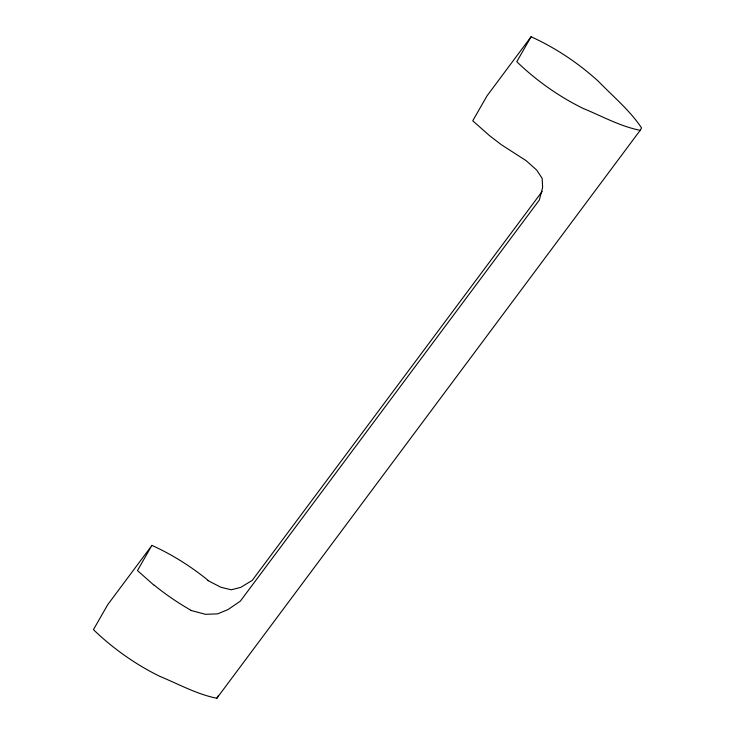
<?xml version="1.0" encoding="UTF-8"?>
<svg xmlns="http://www.w3.org/2000/svg" width="735" height="735" viewBox="0 0 735 735"><rect width="100%" height="100%" fill="white"/><g stroke="black" fill="none" stroke-linecap="round" stroke-linejoin="round"><path stroke-width="1.1" d="M531.083 36.75L516.788 61.712A155.416 90.699 36.7 0 0 583.094 108.394C601.818 116.102 620.34 126.42 640.185 130.325L641.563 127.927C629.932 110.461 613.146 96.515 598.529 81.447A155.416 90.699 36.7 0 0 531.083 36.75L487.048 95.816L472.752 120.779L489.372 135.525L501.261 144.666L526.15 160.671L536.66 170.042L542.164 178.357L542.614 187.453L539.315 200.067L240.354 601.129L227.896 609.646L217.505 613.881L205.497 614.313L190.834 610.427M154.093 585.317L137.473 570.562L151.768 545.609L107.733 604.675L93.437 629.638A155.416 90.699 36.7 0 0 159.752 676.319C178.467 684.028 196.998 694.345 216.843 698.25L218.212 695.852M542.255 191.321L252.215 580.42L240.648 587.394L231.304 589.792L220.969 587.293L207.922 580.576M216.843 698.25L640.185 130.325M190.889 610.215A155.673 90.423 36.7 0 1 154.231 585.161M151.787 545.333A155.324 91.057 36.7 0 1 208.115 580.374"/></g></svg>
